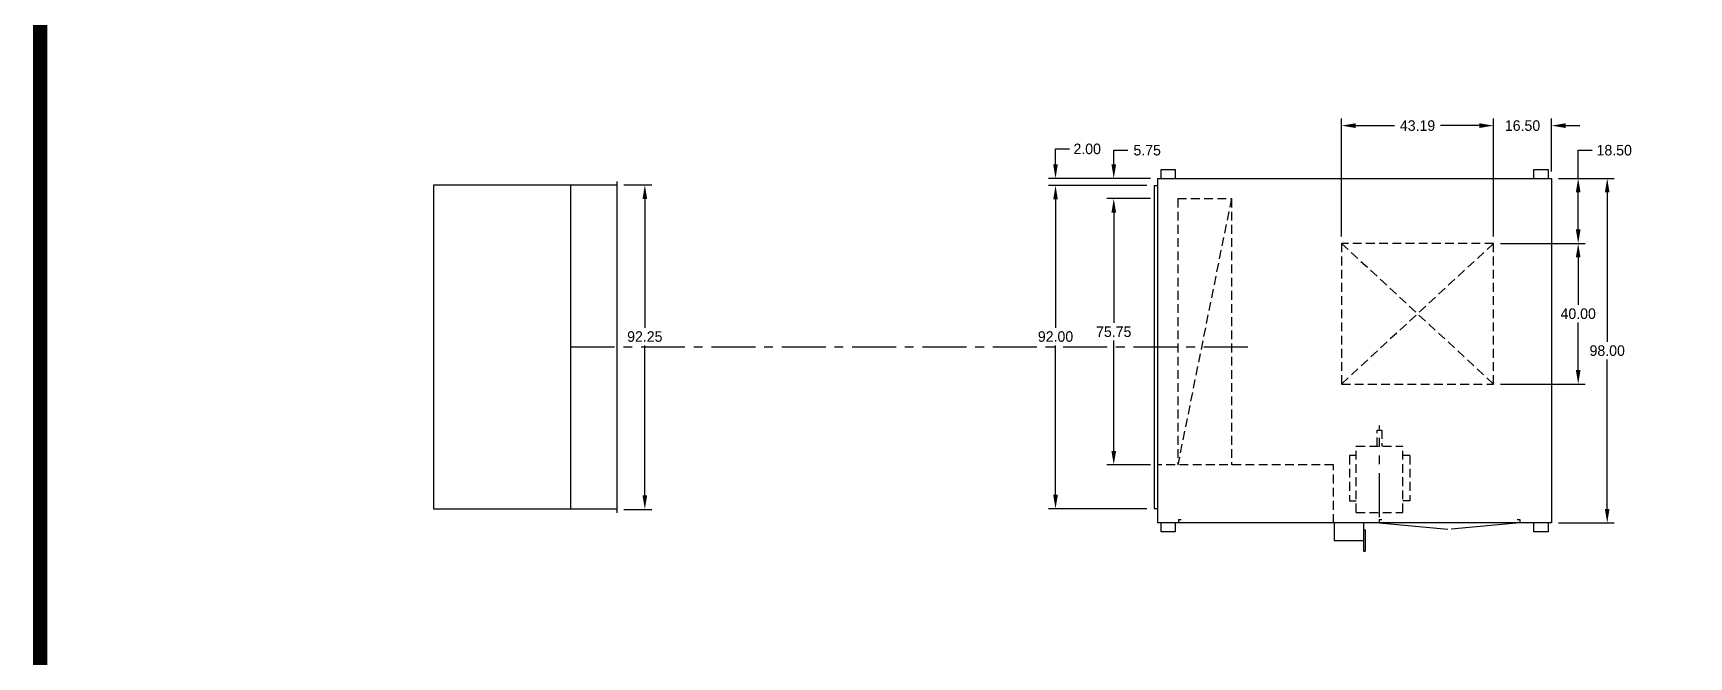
# Model space of a CAD drawing. Header units: inches. Extents: x 4 to 744, y -866 to 77.
# Drawn here: x 3.6 to 474.2, y -528.2 to -350.8 of the extents above; entities that cross this region are included whole.
import ezdxf

# ---------------------------------------------------------------- set-up
doc = ezdxf.new("R2010")
doc.units = ezdxf.units.IN
doc.header["$LTSCALE"] = 10
doc.header["$MEASUREMENT"] = 0
for name, pattern in [('CENTER', [2, 1.25, -0.25, 0.25, -0.25]), ('HIDDEN', [0.375, 0.25, -0.125]), ('PHANTOM', [2.5, 1.25, -0.25, 0.25, -0.25, 0.25, -0.25])]:
    doc.linetypes.add(name, pattern=pattern)
for name, color, linetype in [('centerline', 2, 'CENTER'), ('FDT-HOOD', 5, 'Continuous'), ('OBJECT', 5, 'Continuous'), ('RAM33UNIT', 3, 'Continuous')]:
    doc.layers.add(name, color=color, linetype=linetype)
doc.layers.add('TEXT', color=7, linetype='Continuous', lineweight=40)
doc.dimstyles.new('DIMENSIONS', dxfattribs={"dimscale": 0, "dimtxt": 3, "dimasz": 4, "dimexe": 2, "dimexo": 2, "dimgap": 1, "dimtad": 0, "dimtih": 1, "dimtoh": 1, "dimzin": 0, "dimdsep": 46, "dimtxsty": 'Standard', "dimcen": 0.09, "dimclrd": 256, "dimclre": 256, "dimclrt": 1, "dimadec": 0, "dimazin": 0, "dimtfac": 1, "dimtofl": 0, "dimtmove": 0, "dimatfit": 3, "dimfxl": 0, "dimtolj": 1, "dimtzin": 0, "dimarcsym": 0})

# ---------------------------------------------------------------- blocks, each defined once
blk = doc.blocks.new('*D47')
at = {"layer": 'DEFPOINTS', "color": 0}
for p in [(418.69, -410.62), (418.69, -450.62), (442.76, -450.62)]:
    blk.add_point(p, dxfattribs=at)
at = {"layer": 'RAM33UNIT', "lineweight": -2}
for p, q in [((420.69, -410.62), (444.76, -410.62)), ((442.76, -414.62), (442.76, -428.12)), ((442.76, -446.62), (442.76, -433.12)), ((420.69, -450.62), (444.76, -450.62))]:
    blk.add_line(p, q, dxfattribs=at)
at = {"layer": 'RAM33UNIT'}
for points in [[(442.09, -414.62), (443.43, -414.62), (442.76, -410.62)], [(442.09, -446.62), (443.43, -446.62), (442.76, -450.62)]]:
    blk.add_solid(points, dxfattribs=at)
at = {"layer": 'RAM33UNIT', "color": 1, "insert": (442.76, -430.62), "char_height": 3, "attachment_point": 5}
blk.add_mtext('\\A1;40.00', dxfattribs=at)
blk = doc.blocks.new('*D48')
at = {"layer": 'DEFPOINTS', "color": 0}
for p in [(435.19, -392.12), (435.19, -490.12), (451.01, -490.12)]:
    blk.add_point(p, dxfattribs=at)
at = {"layer": 'RAM33UNIT', "lineweight": -2}
for p, q in [((437.19, -392.12), (453.01, -392.12)), ((451.01, -396.12), (451.01, -438.62)), ((451.01, -486.12), (451.01, -443.62)), ((437.19, -490.12), (453.01, -490.12))]:
    blk.add_line(p, q, dxfattribs=at)
at = {"layer": 'RAM33UNIT'}
for points in [[(450.34, -396.12), (451.67, -396.12), (451.01, -392.12)], [(450.34, -486.12), (451.67, -486.12), (451.01, -490.12)]]:
    blk.add_solid(points, dxfattribs=at)
at = {"layer": 'RAM33UNIT', "color": 1, "insert": (451.01, -441.12), "char_height": 3, "attachment_point": 5}
blk.add_mtext('\\A1;98.00', dxfattribs=at)
blk = doc.blocks.new('*D49')
at = {"layer": 'DEFPOINTS', "color": 0}
for p in [(294.19, -394.12), (322.19, -394.12), (322.19, -486.12)]:
    blk.add_point(p, dxfattribs=at)
at = {"layer": 'RAM33UNIT', "lineweight": -2}
for p, q in [((320.19, -394.12), (292.19, -394.12)), ((294.19, -398.12), (294.19, -434.62)), ((294.19, -482.12), (294.19, -439.62)), ((320.19, -486.12), (292.19, -486.12))]:
    blk.add_line(p, q, dxfattribs=at)
at = {"layer": 'RAM33UNIT'}
for points in [[(293.52, -398.12), (294.85, -398.12), (294.19, -394.12)], [(293.52, -482.12), (294.85, -482.12), (294.19, -486.12)]]:
    blk.add_solid(points, dxfattribs=at)
at = {"layer": 'RAM33UNIT', "color": 1, "insert": (294.19, -437.12), "char_height": 3, "attachment_point": 5}
blk.add_mtext('\\A1;92.00', dxfattribs=at)
blk = doc.blocks.new('*D50')
at = {"layer": 'DEFPOINTS', "color": 0}
for p in [(169.45, -394), (169.45, -486.25), (177.44, -486.25)]:
    blk.add_point(p, dxfattribs=at)
at = {"layer": 'RAM33UNIT', "lineweight": -2}
for p, q in [((171.45, -394), (179.44, -394)), ((177.44, -398), (177.44, -434.62)), ((177.44, -482.25), (177.44, -439.62)), ((171.45, -486.25), (179.44, -486.25))]:
    blk.add_line(p, q, dxfattribs=at)
at = {"layer": 'RAM33UNIT'}
for points in [[(176.78, -398), (178.11, -398), (177.44, -394)], [(176.78, -482.25), (178.11, -482.25), (177.44, -486.25)]]:
    blk.add_solid(points, dxfattribs=at)
at = {"layer": 'RAM33UNIT', "color": 1, "insert": (177.44, -437.12), "char_height": 3, "attachment_point": 5}
blk.add_mtext('\\A1;92.25', dxfattribs=at)
blk = doc.blocks.new('*D67')
at = {"layer": 'DEFPOINTS', "color": 0}
for p in [(294.19, -392.12), (322.19, -394.12), (323.19, -392.12)]:
    blk.add_point(p, dxfattribs=at)
at = {"layer": 'RAM33UNIT', "lineweight": -2}
for p, q in [((294.19, -388.12), (294.19, -383.75)), ((294.19, -383.75), (298.19, -383.75)), ((321.19, -392.12), (292.19, -392.12)), ((320.19, -394.12), (292.19, -394.12)), ((294.19, -398.12), (294.19, -402.12))]:
    blk.add_line(p, q, dxfattribs=at)
at = {"layer": 'RAM33UNIT'}
for points in [[(293.52, -388.12), (294.85, -388.12), (294.19, -392.12)], [(293.52, -398.12), (294.85, -398.12), (294.19, -394.12)]]:
    blk.add_solid(points, dxfattribs=at)
at = {"layer": 'RAM33UNIT', "color": 1, "insert": (303.19, -383.75), "char_height": 3, "attachment_point": 5}
blk.add_mtext('\\A1;2.00', dxfattribs=at)
blk = doc.blocks.new('*D82')
at = {"layer": 'DEFPOINTS', "color": 0}
for p in [(435.19, -392.12), (418.69, -410.62), (442.76, -410.62)]:
    blk.add_point(p, dxfattribs=at)
at = {"layer": 'RAM33UNIT', "lineweight": -2}
for p, q in [((442.76, -392.12), (442.76, -384.12)), ((442.76, -384.12), (446.76, -384.12)), ((437.19, -392.12), (444.76, -392.12)), ((442.76, -406.62), (442.76, -396.12)), ((420.69, -410.62), (444.76, -410.62))]:
    blk.add_line(p, q, dxfattribs=at)
at = {"layer": 'RAM33UNIT'}
for points in [[(442.09, -396.12), (443.43, -396.12), (442.76, -392.12)], [(442.09, -406.62), (443.43, -406.62), (442.76, -410.62)]]:
    blk.add_solid(points, dxfattribs=at)
at = {"layer": 'RAM33UNIT', "color": 1, "insert": (453.01, -384.12), "char_height": 3, "attachment_point": 5}
blk.add_mtext('\\A1;18.50', dxfattribs=at)
blk = doc.blocks.new('*D114')
at = {"layer": 'DEFPOINTS', "color": 0}
for p in [(323.19, -392.12), (310.74, -397.87), (323.19, -397.87)]:
    blk.add_point(p, dxfattribs=at)
at = {"layer": 'RAM33UNIT', "lineweight": -2}
for p, q in [((310.74, -388.12), (310.74, -384.12)), ((310.74, -384.12), (314.74, -384.12)), ((321.19, -392.12), (308.74, -392.12)), ((321.19, -397.87), (308.74, -397.87)), ((310.74, -401.87), (310.74, -405.87))]:
    blk.add_line(p, q, dxfattribs=at)
at = {"layer": 'RAM33UNIT'}
for points in [[(310.08, -388.12), (311.41, -388.12), (310.74, -392.12)], [(310.08, -401.87), (311.41, -401.87), (310.74, -397.87)]]:
    blk.add_solid(points, dxfattribs=at)
at = {"layer": 'RAM33UNIT', "color": 1, "insert": (320.24, -384.12), "char_height": 3, "attachment_point": 5}
blk.add_mtext('\\A1;5.75', dxfattribs=at)
blk = doc.blocks.new('*D115')
at = {"layer": 'DEFPOINTS', "color": 0}
for p in [(323.19, -397.87), (310.74, -473.62), (323.19, -473.62)]:
    blk.add_point(p, dxfattribs=at)
at = {"layer": 'RAM33UNIT', "lineweight": -2}
for p, q in [((321.19, -397.87), (308.74, -397.87)), ((310.74, -401.87), (310.74, -433.25)), ((310.74, -469.62), (310.74, -438.25)), ((321.19, -473.62), (308.74, -473.62))]:
    blk.add_line(p, q, dxfattribs=at)
at = {"layer": 'RAM33UNIT'}
for points in [[(310.08, -401.87), (311.41, -401.87), (310.74, -397.87)], [(310.08, -469.62), (311.41, -469.62), (310.74, -473.62)]]:
    blk.add_solid(points, dxfattribs=at)
at = {"layer": 'RAM33UNIT', "color": 1, "insert": (310.74, -435.75), "char_height": 3, "attachment_point": 5}
blk.add_mtext('\\A1;75.75', dxfattribs=at)
blk = doc.blocks.new('A$C558A659E')
at = {"layer": 'OBJECT', "color": 191, "linetype": 'PHANTOM'}
blk.add_line((6.6, -1.32), (6.6, 24.75), dxfattribs=at)
at = {"layer": 'OBJECT', "color": 4, "linetype": 'HIDDEN'}
for p, q in [((5.94, 23.43), (7.26, 23.43)), ((5.94, 18.81), (5.94, 23.43)), ((7.26, 23.43), (7.26, 18.81)), ((-1.98, 16.17), (-1.98, 3.3)), ((0, 16.17), (-1.98, 16.17)), ((0, 18.81), (13.2, 18.81)), ((0, 0), (0, 18.81)), ((13.2, 0), (13.2, 18.81)), ((15.18, 16.17), (13.2, 16.17)), ((15.18, 16.17), (15.18, 3.3)), ((-1.98, 3.3), (0, 3.3)), ((0, 0), (13.2, 0)), ((15.18, 3.3), (13.2, 3.3))]:
    blk.add_line(p, q, dxfattribs=at)
blk = doc.blocks.new('*D135')
at = {"layer": 'DEFPOINTS', "color": 0}
for p in [(418.69, -377.12), (375.5, -410.62), (418.69, -410.62)]:
    blk.add_point(p, dxfattribs=at)
at = {"layer": 'RAM33UNIT', "lineweight": -2}
for p, q in [((375.5, -408.62), (375.5, -375.12)), ((418.69, -408.62), (418.69, -375.12)), ((379.5, -377.12), (390.59, -377.12)), ((414.69, -377.12), (403.59, -377.12))]:
    blk.add_line(p, q, dxfattribs=at)
at = {"layer": 'RAM33UNIT'}
for points in [[(379.5, -376.45), (379.5, -377.79), (375.5, -377.12)], [(414.69, -376.45), (414.69, -377.79), (418.69, -377.12)]]:
    blk.add_solid(points, dxfattribs=at)
at = {"layer": 'RAM33UNIT', "color": 1, "insert": (397.09, -377.12), "char_height": 3, "attachment_point": 5}
blk.add_mtext('\\A1;43.19', dxfattribs=at)
blk = doc.blocks.new('*D136')
at = {"layer": 'DEFPOINTS', "color": 0}
for p in [(435.19, -377.12), (435.19, -392.12), (418.69, -410.62)]:
    blk.add_point(p, dxfattribs=at)
at = {"layer": 'RAM33UNIT', "lineweight": -2}
for p, q in [((418.69, -408.62), (418.69, -375.12)), ((435.19, -390.12), (435.19, -375.12)), ((414.69, -377.12), (410.69, -377.12)), ((439.19, -377.12), (443.19, -377.12))]:
    blk.add_line(p, q, dxfattribs=at)
at = {"layer": 'RAM33UNIT'}
for points in [[(414.69, -376.45), (414.69, -377.79), (418.69, -377.12)], [(439.19, -376.45), (439.19, -377.79), (435.19, -377.12)]]:
    blk.add_solid(points, dxfattribs=at)
at = {"layer": 'RAM33UNIT', "color": 1, "insert": (426.94, -377.12), "char_height": 3, "attachment_point": 5}
blk.add_mtext('\\A1;16.50', dxfattribs=at)

msp = doc.modelspace()

# ---------------------------------------------------------------- linework, layer by layer
at = {"layer": 'centerline'}
msp.add_line((348.857, -440.121), (156.082, -440.121), dxfattribs=at)
at = {"layer": 'FDT-HOOD'}
for p, q in [((117.454, -486.246), (117.454, -393.996)), ((117.454, -393.996), (169.454, -393.996)), ((156.454, -486.246), (156.454, -393.996)), ((169.454, -392.996), (169.454, -487.246)), ((169.454, -486.246), (117.454, -486.246))]:
    msp.add_line(p, q, dxfattribs=at)
at = {"layer": 'OBJECT'}
for p, q in [((324.186, -392.121), (324.186, -389.621)), ((324.186, -389.621), (328.186, -389.621)), ((328.186, -389.621), (328.186, -392.121)), ((430.186, -389.621), (434.186, -389.621)), ((430.186, -392.121), (430.186, -389.621)), ((434.186, -389.621), (434.186, -392.121)), ((322.186, -394.121), (322.186, -486.121)), ((322.186, -394.121), (323.186, -394.121)), ((323.186, -392.121), (323.186, -490.121)), ((323.186, -392.121), (435.186, -392.121)), ((435.186, -392.121), (435.186, -490.121)), ((323.186, -486.121), (322.186, -486.121)), ((435.186, -490.121), (323.186, -490.121)), ((324.186, -492.621), (324.186, -490.121)), ((328.186, -492.621), (324.186, -492.621)), ((328.186, -490.121), (328.186, -492.621)), ((430.186, -492.621), (430.186, -490.121)), ((434.186, -492.621), (430.186, -492.621)), ((434.186, -490.121), (434.186, -492.621)), ((373.436, -495.121), (381.686, -495.121)), ((381.686, -498.121), (382.186, -498.121))]:
    msp.add_line(p, q, dxfattribs=at)
at = {"layer": 'OBJECT', "color": 4, "linetype": 'HIDDEN'}
for p, q in [((344.186, -397.871), (328.936, -473.621)), ((328.936, -397.871), (328.936, -473.621)), ((328.936, -397.871), (344.186, -397.871)), ((344.186, -397.871), (344.186, -473.621)), ((418.686, -410.621), (375.499, -450.621)), ((375.499, -410.621), (418.686, -450.621)), ((373.186, -473.621), (323.186, -473.621)), ((373.186, -490.121), (373.186, -473.621))]:
    msp.add_line(p, q, dxfattribs=at)
at = {"layer": 'OBJECT', "color": 4, "linetype": 'HIDDEN', "ltscale": 12}
for p, q in [((329.186, -489.121), (329.186, -490.121)), ((329.186, -489.121), (329.936, -489.121)), ((386.186, -489.121), (386.936, -489.121)), ((386.186, -489.121), (386.186, -490.121)), ((425.436, -489.121), (426.186, -489.121)), ((426.186, -489.121), (426.186, -490.121)), ((386.186, -490.121), (405.686, -491.852)), ((426.186, -490.121), (406.686, -491.852))]:
    msp.add_line(p, q, dxfattribs=at)
at = {"layer": 'OBJECT', "color": 5, "ltscale": 12}
for p, q in [((373.436, -490.121), (373.436, -495.121)), ((381.686, -490.121), (381.686, -498.121)), ((381.686, -492.121), (382.186, -492.121)), ((382.186, -492.121), (382.186, -498.121))]:
    msp.add_line(p, q, dxfattribs=at)
at = {"layer": 'OBJECT', "color": 4, "linetype": 'HIDDEN'}
msp.add_lwpolyline([(375.499, -450.621), (418.686, -450.621), (418.686, -410.621), (375.499, -410.621)], close=True, dxfattribs=at)
at = {"layer": 'TEXT', "color": 3, "const_width": 4}
msp.add_lwpolyline([(5.558, 10.193), (5.558, -864.084), (742.422, -864.084), (742.422, 10.193), (5.558, 10.193)], dxfattribs=at)

# ---------------------------------------------------------------- block references
at = {"layer": 'OBJECT', "color": 191, "linetype": 'PHANTOM'}
msp.add_blockref('A$C558A659E', (379.686, -487.121), dxfattribs=at)

# ---------------------------------------------------------------- dimensions: what is measured, and where the dimension line sits
at = {"layer": 'RAM33UNIT'}
for base, p1, p2, picture, middle in [((418.686, -377.121), (375.499, -410.621), (418.686, -410.621), '*D135', (397.093, -377.121)), ((435.186, -377.121), (418.686, -410.621), (435.186, -392.121), '*D136', (426.936, -377.121))]:
    dim = msp.add_linear_dim(base=base, p1=p1, p2=p2, dimstyle='DIMENSIONS', override={"dimscale": 1}, dxfattribs=at)
    dim.commit()
    dim.dimension.update_dxf_attribs({"geometry": picture, "text_midpoint": middle})
for base, p1, p2, picture, middle in [((294.186, -392.121), (322.186, -394.121), (323.186, -392.121), '*D67', (303.186, -383.749)), ((310.745, -397.871), (323.186, -392.121), (323.186, -397.871), '*D114', (320.245, -384.121)), ((442.759, -410.621), (435.186, -392.121), (418.686, -410.621), '*D82', (453.009, -384.121)), ((177.443, -486.246), (169.454, -393.996), (169.454, -486.246), '*D50', (177.443, -437.121)), ((294.186, -394.121), (322.186, -486.121), (322.186, -394.121), '*D49', (294.186, -437.121))]:
    dim = msp.add_linear_dim(base=base, p1=p1, p2=p2, angle=90, dimstyle='DIMENSIONS', override={"dimscale": 1}, dxfattribs=at)
    dim.commit()
    dim.dimension.update_dxf_attribs({"geometry": picture, "text_midpoint": middle, "dimtype": 160})
for base, p1, p2, picture, middle in [((451.008, -490.121), (435.186, -392.121), (435.186, -490.121), '*D48', (451.008, -441.121)), ((310.745, -473.621), (323.186, -397.871), (323.186, -473.621), '*D115', (310.745, -435.746)), ((442.759, -450.621), (418.686, -410.621), (418.686, -450.621), '*D47', (442.759, -430.621))]:
    dim = msp.add_linear_dim(base=base, p1=p1, p2=p2, angle=90, dimstyle='DIMENSIONS', override={"dimscale": 1}, dxfattribs=at)
    dim.commit()
    dim.dimension.update_dxf_attribs({"geometry": picture, "text_midpoint": middle})

doc.saveas('drawing.dxf')
